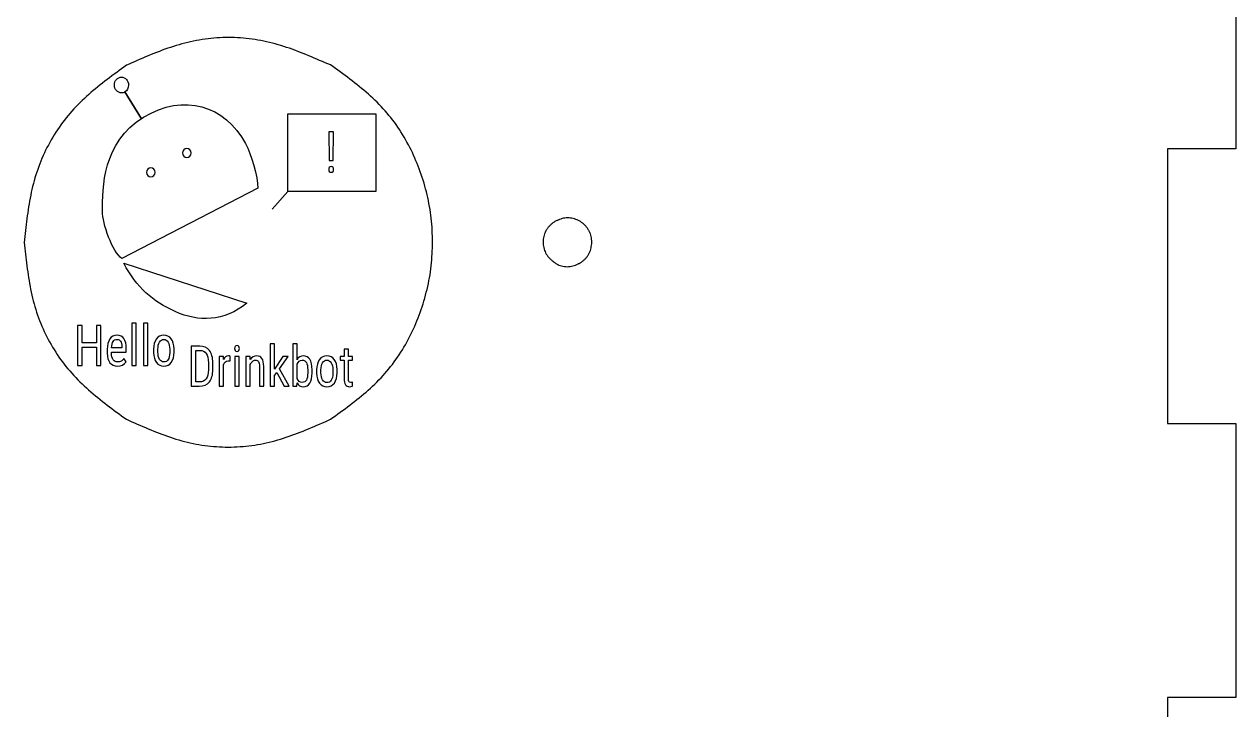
# Model space of a CAD drawing. Extents: x 594 to 1131, y 303 to 853.
# Drawn here: x 809.5 to 897.8, y 750.5 to 800.4 of the extents above; entities that cross this region are included whole.
import ezdxf

# ---------------------------------------------------------------- set-up
doc = ezdxf.new("R2010")
doc.units = 0
doc.layers.get('0').update_dxf_attribs({"linetype": 'CONTINUOUS'})

msp = doc.modelspace()

# ---------------------------------------------------------------- linework, layer by layer
at = {"color": 7}
for p, q in [((897.782562, 811.321548), (897.782562, 791.319471)), ((897.782562, 791.319471), (892.808501, 791.319471)), ((892.808501, 791.319471), (892.808501, 771.317395)), ((892.808501, 771.317395), (897.782562, 771.317395)), ((897.782562, 771.317395), (897.782562, 751.350587)), ((897.782562, 751.350587), (892.808501, 751.350587)), ((892.808501, 751.350587), (892.808501, 731.34851))]:
    msp.add_line(p, q, dxfattribs=at)
at = {"color": 0}
for p, q in [((816.804094, 795.478218), (818.006933, 793.50592)), ((818.006933, 793.50592), (816.804094, 795.478218)), ((828.688224, 793.888481), (835.085804, 793.888481)), ((828.688224, 788.229636), (828.688224, 793.888481)), ((828.688224, 793.888481), (835.085802, 793.888481)), ((828.688224, 788.229636), (828.688224, 793.888481)), ((835.085802, 793.888481), (835.085802, 788.229636)), ((835.085804, 793.888481), (835.085804, 788.229636)), ((831.99858, 792.570227), (831.666563, 792.570227)), ((831.666563, 792.570227), (831.689768, 790.470265)), ((831.973589, 790.470265), (831.99858, 792.570227)), ((831.689768, 790.470265), (831.973589, 790.470265)), ((826.499478, 788.455542), (816.586769, 783.340505)), ((828.688224, 788.229636), (827.540445, 786.937506)), ((835.085804, 788.229636), (828.688224, 788.229636)), ((835.085802, 788.229636), (828.688224, 788.229636)), ((816.724265, 782.992045), (825.689069, 780.091033)), ((813.677457, 778.465081), (813.350795, 778.465081)), ((813.350795, 778.465081), (813.350795, 775.539201)), ((813.677457, 777.207113), (813.677457, 778.465081)), ((815.051937, 778.465081), (814.72349, 778.465081)), ((814.72349, 778.465081), (814.72349, 777.207113)), ((815.051937, 775.539201), (815.051937, 778.465081)), ((817.625962, 778.625843), (817.310011, 778.625843)), ((817.310011, 778.625843), (817.310011, 775.539201)), ((817.625962, 775.539201), (817.625962, 778.625843)), ((818.463146, 778.625843), (818.147194, 778.625843)), ((818.147194, 778.625843), (818.147194, 775.539201)), ((818.463146, 775.539201), (818.463146, 778.625843)), ((814.72349, 777.207113), (813.677457, 777.207113)), ((813.677457, 775.539201), (813.677457, 776.891616)), ((813.677457, 776.891616), (814.72349, 776.891616)), ((814.72349, 776.891616), (814.72349, 775.539201)), ((815.514262, 776.714777), (815.514262, 776.451529)), ((815.828429, 776.469614), (815.828429, 776.519853)), ((815.828429, 776.519853), (816.906592, 776.519853)), ((816.59064, 776.825302), (815.830214, 776.825302)), ((816.59064, 776.87353), (816.59064, 776.825302)), ((816.906592, 776.519853), (816.906592, 776.752958)), ((818.89334, 776.726835), (818.89334, 776.48971)), ((819.209292, 776.521862), (819.209292, 776.728844)), ((820.071465, 776.726835), (820.071465, 776.481671)), ((820.387417, 776.521862), (820.387417, 776.750949)), ((822.255526, 776.961152), (821.636118, 776.961152)), ((821.636118, 776.961152), (821.636118, 774.035272)), ((821.96278, 774.350768), (821.96278, 776.645655)), ((821.96278, 776.645655), (822.255526, 776.645655)), ((827.714174, 777.121914), (827.398222, 777.121914)), ((827.398222, 777.121914), (827.398222, 774.035272)), ((827.714174, 775.275153), (827.714174, 777.121914)), ((829.359979, 777.121914), (829.045812, 777.121914)), ((829.045812, 777.121914), (829.045812, 774.035272)), ((829.359979, 775.970452), (829.359979, 777.121914)), ((832.781898, 776.736084), (832.781898, 776.209586)), ((833.096065, 776.736084), (832.781898, 776.736084)), ((833.096065, 776.209586), (833.096065, 776.736084)), ((813.350795, 775.539201), (813.677457, 775.539201)), ((814.72349, 775.539201), (815.051937, 775.539201)), ((816.890527, 775.824554), (816.726303, 776.049622)), ((817.310011, 775.539201), (817.625962, 775.539201)), ((818.147194, 775.539201), (818.463146, 775.539201)), ((822.891, 775.750628), (822.891, 775.231729)), ((823.214092, 775.24903), (823.214092, 775.739356)), ((823.985228, 776.209586), (823.678202, 776.209586)), ((823.678202, 776.209586), (823.678202, 774.035272)), ((823.990584, 775.988538), (823.985228, 776.209586)), ((823.994154, 774.035272), (823.994154, 775.59065)), ((824.476114, 775.876004), (824.474329, 776.221643)), ((825.131223, 776.209586), (824.815271, 776.209586)), ((824.815271, 776.209586), (824.815271, 774.035272)), ((825.131223, 774.035272), (825.131223, 776.209586)), ((825.627464, 776.209586), (825.627464, 774.035272)), ((825.925565, 776.209586), (825.627464, 776.209586)), ((825.93449, 775.974471), (825.925565, 776.209586)), ((825.943416, 774.035272), (825.943416, 775.614765)), ((826.609235, 775.46405), (826.609235, 774.035272)), ((826.923402, 774.035272), (826.923402, 775.480126)), ((828.315732, 776.209586), (827.714174, 775.275153)), ((828.080107, 775.301277), (828.69416, 776.209586)), ((828.69416, 776.209586), (828.315732, 776.209586)), ((829.359979, 774.603593), (829.359979, 775.637246)), ((832.781898, 776.209586), (832.487367, 776.209586)), ((832.487367, 776.209586), (832.487367, 775.922223)), ((832.487367, 775.922223), (832.781898, 775.922223)), ((832.781898, 775.922223), (832.781898, 774.571817)), ((833.387026, 776.209586), (833.096065, 776.209586)), ((833.096065, 774.572131), (833.096065, 775.922223)), ((833.096065, 775.922223), (833.387026, 775.922223)), ((833.387026, 775.922223), (833.387026, 776.209586)), ((827.714174, 774.812961), (827.881967, 775.02999)), ((827.714174, 774.035272), (827.714174, 774.812961)), ((827.881967, 775.02999), (828.406769, 774.035272)), ((828.774487, 774.035272), (828.080107, 775.301277)), ((830.129331, 775.221775), (830.129331, 775.003019)), ((830.443498, 775.017933), (830.443498, 775.232953)), ((830.78087, 775.222906), (830.78087, 774.985781)), ((831.096822, 775.017933), (831.096822, 775.224915)), ((831.958995, 775.222906), (831.958995, 774.977743)), ((832.274947, 775.017933), (832.274947, 775.24702)), ((821.636118, 774.035272), (822.21804, 774.035272)), ((822.22518, 774.350768), (821.96278, 774.350768)), ((823.678202, 774.035272), (823.994154, 774.035272)), ((824.815271, 774.035272), (825.131223, 774.035272)), ((825.627464, 774.035272), (825.943416, 774.035272)), ((826.609235, 774.035272), (826.923402, 774.035272)), ((827.398222, 774.035272), (827.714174, 774.035272)), ((828.406769, 774.035272), (828.774487, 774.035272)), ((829.045812, 774.035272), (829.333204, 774.035272)), ((829.333204, 774.035272), (829.349269, 774.292492)), ((833.385241, 774.03502), (833.388811, 774.334692))]:
    msp.add_line(p, q, dxfattribs=at)
at = {"color": 7}
for points in [[(823.502688, 799.410946), (822.931638, 799.372555), (822.362995, 799.296064), (821.802687, 799.180282)], [(825.224861, 799.411184), (824.651588, 799.449602), (824.075934, 799.449469), (823.502688, 799.410946)], [(826.924385, 799.180282), (826.364315, 799.296434), (825.795779, 799.372926), (825.224861, 799.411184)], [(820.132902, 798.723982), (819.58368, 798.540705), (819.043744, 798.331393), (818.509127, 798.109699)], [(821.802687, 799.180282), (821.237352, 799.063495), (820.680536, 798.906677), (820.132902, 798.723982)], [(828.586286, 798.724167), (828.04135, 798.906836), (827.487154, 799.063575), (826.924385, 799.180282)], [(830.202255, 798.109858), (829.670284, 798.331552), (829.132942, 798.540917), (828.586286, 798.724167)], [(818.509127, 798.109699), (817.971944, 797.886946), (817.440131, 797.651705), (816.908319, 797.416438)], [(831.795232, 797.451707), (831.266039, 797.651732), (830.736846, 797.887026), (830.202255, 798.109858)], [(816.908319, 797.416438), (816.439398, 797.075496), (815.97045, 796.734527), (815.509652, 796.382631)], [(833.205938, 796.41327), (832.741329, 796.767018), (832.268281, 797.109362), (831.795232, 797.451707)], [(815.509652, 796.382631), (815.051076, 796.032455), (814.600544, 795.671431), (814.167976, 795.289293)], [(834.554545, 795.314852), (834.120311, 795.699503), (833.667292, 796.062009), (833.205938, 796.41327)], [(814.167976, 795.289293), (813.736705, 794.90832), (813.32332, 794.506312), (812.94031, 794.076867)], [(835.778931, 794.096472), (835.39854, 794.529013), (834.98579, 794.932847), (834.554545, 795.314852)], [(812.94031, 794.076867), (812.558807, 793.649115), (812.207493, 793.194084), (811.88822, 792.717808)], [(836.811309, 792.739477), (836.498466, 793.214563), (836.154454, 793.669514), (835.778931, 794.096472)], [(811.88822, 792.717808), (811.567678, 792.2396), (811.279441, 791.739961), (811.02589, 791.223097)], [(837.663585, 791.247492), (837.410114, 791.761524), (837.12656, 792.26074), (836.811309, 792.739477)], [(811.02589, 791.223097), (810.773319, 790.708271), (810.55517, 790.176353), (810.375545, 789.631973)], [(838.335865, 789.65941), (838.14211, 790.200827), (837.918008, 790.731607), (837.663585, 791.247492)], [(810.375545, 789.631973), (810.194517, 789.083306), (810.052621, 788.521993), (809.937977, 787.955705)], [(838.83262, 787.985682), (838.697153, 788.552314), (838.532053, 789.111299), (838.335865, 789.65941)], [(809.937977, 787.955705), (809.822962, 787.387697), (809.735359, 786.814716), (809.661223, 786.240199)], [(839.135965, 786.272743), (839.073179, 786.848926), (838.96761, 787.421088), (838.83262, 787.985682)], [(809.661223, 786.240199), (809.586716, 785.662852), (809.525809, 785.083944), (809.464875, 784.505036)], [(839.238676, 784.540331), (839.218568, 785.119133), (839.198592, 785.697936), (839.135965, 786.272743)], [(848.199055, 786.05724), (848.144154, 786.016018), (848.053958, 785.974769), (848.000009, 785.932277)], [(848.387333, 786.140981), (848.324124, 786.114073), (848.261603, 786.085656), (848.199055, 786.05724)], [(848.57815, 786.214826), (848.513539, 786.192866), (848.450118, 786.167651), (848.387333, 786.140981)], [(848.773942, 786.268907), (848.707584, 786.255148), (848.642285, 786.236628), (848.57815, 786.214826)], [(848.976665, 786.294651), (848.908588, 786.291211), (848.840723, 786.282744), (848.773942, 786.268907)], [(849.182749, 786.294571), (849.114169, 786.299149), (849.045298, 786.299678), (848.976665, 786.294651)], [(849.388013, 786.268907), (849.320148, 786.281342), (849.251594, 786.290073), (849.182749, 786.294571)], [(849.588144, 786.220435), (849.522422, 786.240279), (849.455561, 786.256498), (849.388013, 786.268907)], [(849.780655, 786.149791), (849.717922, 786.177043), (849.653575, 786.200591), (849.588144, 786.220435)], [(849.9629, 786.05724), (849.904109, 786.091742), (849.843176, 786.122619), (849.780655, 786.149791)], [(850.13136, 785.944316), (850.077491, 785.985221), (850.02124, 786.023029), (849.9629, 786.05724)], [(847.474599, 785.317756), (847.443881, 785.256637), (847.416656, 785.193746), (847.392896, 785.129584)], [(847.576993, 785.49463), (847.539316, 785.437798), (847.505212, 785.378637), (847.474599, 785.317756)], [(847.699945, 785.656105), (847.655416, 785.605147), (847.614432, 785.551039), (847.576993, 785.49463)], [(847.843111, 785.800779), (847.792814, 785.755192), (847.744607, 785.707223), (847.699945, 785.656105)], [(848.000009, 785.932277), (847.946378, 785.890076), (847.893699, 785.846632), (847.843111, 785.800779)], [(850.286274, 785.812421), (850.237088, 785.859173), (850.185414, 785.903306), (850.13136, 785.944316)], [(850.426741, 785.663963), (850.382503, 785.715848), (850.335671, 785.765458), (850.286274, 785.812421)], [(850.550301, 785.502726), (850.512095, 785.558659), (850.470715, 785.612423), (850.426741, 785.663963)], [(850.654203, 785.329239), (850.62322, 785.389194), (850.588322, 785.447032), (850.550301, 785.502726)], [(850.733763, 785.145248), (850.711803, 785.208377), (850.684895, 785.26984), (850.654203, 785.329239)], [(850.787553, 784.948715), (850.77353, 785.015232), (850.756174, 785.081086), (850.733763, 785.145248)], [(809.464875, 784.505036), (809.524856, 783.927027), (809.584837, 783.384287), (809.658444, 782.807813)], [(839.13398, 782.805088), (839.197454, 783.380794), (839.218065, 783.960576), (839.238676, 784.540331)], [(847.295556, 784.739986), (847.286825, 784.673787), (847.282062, 784.607085), (847.281798, 784.540331)], [(847.281798, 784.540331), (847.28185, 784.471857), (847.286084, 784.403356), (847.29455, 784.335385)], [(847.29455, 784.335385), (847.302991, 784.267202), (847.315426, 784.199521), (847.331857, 784.132846)], [(847.333206, 784.937153), (847.316802, 784.872224), (847.304261, 784.806369), (847.295556, 784.739986)], [(847.392896, 785.129584), (847.369613, 785.066587), (847.349557, 785.00232), (847.333206, 784.937153)], [(850.785807, 784.108293), (850.79983, 784.173566), (850.810413, 784.239447), (850.819832, 784.305487)], [(850.821288, 784.746044), (850.812239, 784.813937), (850.801655, 784.881643), (850.787553, 784.948715)], [(850.819832, 784.305487), (850.829093, 784.371897), (850.83703, 784.438466), (850.844968, 784.505036)], [(850.844968, 784.505036), (850.837427, 784.60899), (850.830283, 784.677623), (850.821288, 784.746044)], [(847.331857, 784.132846), (847.348261, 784.065907), (847.368766, 783.999972), (847.392896, 783.935388)], [(847.392896, 783.935388), (847.416709, 783.87202), (847.443828, 783.809949), (847.474573, 783.749677)], [(847.474573, 783.749677), (847.505212, 783.689616), (847.539343, 783.631328), (847.577046, 783.575422)], [(847.577046, 783.575422), (847.614511, 783.519912), (847.655469, 783.466731), (847.699945, 783.416672)], [(847.699945, 783.416672), (847.74466, 783.366375), (847.79292, 783.319279), (847.843217, 783.274538)], [(850.282622, 783.244613), (850.333105, 783.290307), (850.381603, 783.338276), (850.426741, 783.389235)], [(850.426741, 783.389235), (850.471905, 783.440246), (850.513709, 783.494274), (850.551862, 783.550736)], [(850.551862, 783.550736), (850.590121, 783.607357), (850.624702, 783.666465), (850.655235, 783.72761)], [(850.655235, 783.72761), (850.685636, 783.788464), (850.711988, 783.851356), (850.733763, 783.915782)], [(850.733763, 783.915782), (850.755195, 783.978806), (850.771969, 784.043258), (850.785807, 784.108293)], [(809.658444, 782.807813), (809.731681, 782.23417), (809.818385, 781.662061), (809.932526, 781.0949)], [(838.827619, 781.089609), (838.963642, 781.65497), (839.070348, 782.227978), (839.13398, 782.805088)], [(847.843217, 783.274538), (847.893805, 783.229559), (847.946484, 783.186987), (848.000088, 783.145659)], [(848.000088, 783.145659), (848.054037, 783.104067), (848.108911, 783.063744), (848.163786, 783.023395)], [(848.163786, 783.023395), (848.226201, 782.959948), (848.288616, 782.93177), (848.351693, 782.905074)], [(848.351693, 782.905074), (848.414452, 782.878483), (848.477846, 782.853374), (848.542378, 782.831387)], [(848.542378, 782.831387), (848.606725, 782.809427), (848.672183, 782.790562), (848.738673, 782.77646)], [(848.738673, 782.77646), (848.805798, 782.762172), (848.873954, 782.752912), (848.942428, 782.748149)], [(848.942428, 782.748149), (849.011194, 782.743387), (849.080223, 782.743387), (849.148989, 782.748149)], [(849.148989, 782.748149), (849.217463, 782.752912), (849.285646, 782.762172), (849.352744, 782.77646)], [(849.352744, 782.77646), (849.419234, 782.790483), (849.484692, 782.809427), (849.549039, 782.831387)], [(849.549039, 782.831387), (849.61357, 782.853348), (849.676965, 782.878483), (849.739724, 782.905074)], [(849.739724, 782.905074), (849.8028, 782.93177), (849.865216, 782.959948), (849.927631, 782.988126)], [(849.927631, 782.988126), (850.017536, 783.029401), (850.072173, 783.07065), (850.12591, 783.113116)], [(850.12591, 783.113116), (850.179408, 783.155396), (850.232008, 783.198867), (850.282622, 783.244613)], [(809.932526, 781.0949), (810.046324, 780.529512), (810.187399, 779.969045), (810.367687, 779.421226)], [(838.328007, 779.413394), (838.525015, 779.962351), (838.691094, 780.52213), (838.827619, 781.089609)], [(810.367687, 779.421226), (810.546518, 778.877904), (810.7639, 778.347044), (811.015678, 777.833196)], [(837.653319, 777.822322), (837.90851, 778.339186), (838.133353, 778.870998), (838.328007, 779.413394)], [(811.015678, 777.833196), (811.26846, 777.317285), (811.555904, 776.818546), (811.875547, 776.341184)], [(836.798583, 776.327611), (837.114707, 776.807222), (837.399081, 777.307363), (837.653319, 777.822322)], [(811.875547, 776.341184), (812.19392, 775.865702), (812.544255, 775.411386), (812.92462, 774.984163)], [(835.763241, 774.968473), (836.139876, 775.396013), (836.484866, 775.851705), (836.798583, 776.327611)], [(812.92462, 774.984163), (813.308901, 774.552575), (813.723847, 774.148609), (814.156784, 773.76581)], [(834.543327, 773.756073), (834.972905, 774.136253), (835.38412, 774.538102), (835.763241, 774.968473)], [(814.156784, 773.76581), (814.591045, 773.381846), (815.043403, 773.019156), (815.503831, 772.667392)], [(833.200117, 772.662735), (833.659566, 773.012409), (834.11076, 773.373247), (834.543327, 773.756073)], [(815.503831, 772.667392), (815.966561, 772.313882), (816.43744, 771.971406), (816.908319, 771.628929)], [(831.795232, 771.628929), (832.266323, 771.969765), (832.737387, 772.310601), (833.200117, 772.662735)], [(816.908319, 771.628929), (817.437512, 771.393635), (817.966705, 771.158341), (818.501322, 770.935535)], [(830.19445, 770.935694), (830.731634, 771.158447), (831.263446, 771.393688), (831.795232, 771.628929)], [(818.501322, 770.935535), (819.033293, 770.713814), (819.570636, 770.504476), (820.117291, 770.321226)], [(820.117291, 770.321226), (820.662227, 770.138557), (821.216423, 769.981792), (821.779166, 769.865084)], [(826.900864, 769.865084), (827.466199, 769.981898), (828.023041, 770.13869), (828.570649, 770.321411)], [(828.570649, 770.321411), (829.119872, 770.504661), (829.659833, 770.714), (830.19445, 770.935694)], [(821.779166, 769.865084), (822.339262, 769.748932), (822.907799, 769.672441), (823.478717, 769.634182)], [(823.478717, 769.634182), (824.051963, 769.595765), (824.627617, 769.595923), (825.200863, 769.634447)], [(825.200863, 769.634447), (825.771913, 769.672838), (826.340582, 769.749329), (826.900864, 769.865084)]]:
    msp.add_open_spline(points, degree=3, dxfattribs=at)
at = {"color": 0}
for points in [[(816.036251, 795.981665), (816.036251, 796.301296), (816.266417, 796.56041), (816.550342, 796.56041)], [(816.550342, 795.402919), (816.266417, 795.402919), (816.036251, 795.662033), (816.036251, 795.981665)], [(816.550342, 796.56041), (816.834267, 796.56041), (817.064433, 796.301296), (817.064433, 795.981665)], [(817.064433, 795.981665), (817.064433, 795.765921), (816.95957, 795.577747), (816.804094, 795.478218)], [(816.804094, 795.478218), (816.729227, 795.430291), (816.642625, 795.402919), (816.550342, 795.402919)], [(818.151522, 793.626494), (821.115814, 795.428009), (824.079836, 794.493392), (825.601988, 791.71818)], [(815.162476, 786.780266), (815.162476, 788.455542), (815.187232, 791.824979), (818.151522, 793.626494)], [(821.319965, 791.351703), (821.146456, 791.351703), (821.005799, 791.207748), (821.005799, 791.030176)], [(821.634132, 791.030176), (821.634132, 791.207748), (821.493474, 791.351703), (821.319965, 791.351703)], [(825.601988, 791.71818), (826.029129, 790.939405), (826.476385, 789.318727), (826.499478, 788.455542)], [(821.005799, 791.030176), (821.005799, 790.852605), (821.146456, 790.70865), (821.319965, 790.70865)], [(821.319965, 790.70865), (821.493474, 790.70865), (821.634132, 790.852605), (821.634132, 791.030176)], [(818.692388, 789.93699), (818.518879, 789.93699), (818.378221, 789.793039), (818.378221, 789.615464)], [(818.692388, 789.93699), (818.518879, 789.93699), (818.378221, 789.793039), (818.378221, 789.615466)], [(818.378221, 789.615466), (818.378221, 789.437891), (818.518879, 789.293939), (818.692388, 789.293939)], [(818.378221, 789.615464), (818.378221, 789.437891), (818.518879, 789.293939), (818.692388, 789.293939)], [(819.006555, 789.615464), (819.006555, 789.793039), (818.865898, 789.93699), (818.692388, 789.93699)], [(819.006555, 789.615466), (819.006555, 789.793039), (818.865898, 789.93699), (818.692388, 789.93699)], [(818.692388, 789.293939), (818.865898, 789.293939), (819.006555, 789.437891), (819.006555, 789.615466)], [(818.692388, 789.293939), (818.865898, 789.293939), (819.006555, 789.437891), (819.006555, 789.615464)], [(831.704048, 789.982954), (831.674289, 789.942072), (831.659423, 789.89152), (831.659423, 789.831234)], [(831.659423, 789.831234), (831.659423, 789.770948), (831.674289, 789.721023), (831.704048, 789.681524)], [(831.839711, 790.044244), (831.77902, 790.044244), (831.733781, 790.023804), (831.704048, 789.982954)], [(831.704048, 789.681524), (831.733781, 789.642024), (831.77902, 789.622242), (831.839711, 789.622242)], [(831.974482, 789.982954), (831.944136, 790.023804), (831.899203, 790.044244), (831.839711, 790.044244)], [(831.839711, 789.622242), (831.899203, 789.622242), (831.944136, 789.642024), (831.974482, 789.681524)], [(832.02, 789.831234), (832.02, 789.89152), (832.004827, 789.942072), (831.974482, 789.982954)], [(831.974482, 789.681524), (832.004827, 789.721023), (832.02, 789.770948), (832.02, 789.831234)], [(816.586769, 783.340505), (815.888156, 783.793149), (815.162476, 785.903594), (815.162476, 786.780266)], [(820.479749, 779.469585), (818.820134, 780.221401), (817.660102, 781.214362), (816.724265, 782.992045)], [(825.689069, 780.091033), (824.031214, 778.717767), (822.139366, 778.717767), (820.479749, 779.469585)], [(815.702584, 777.477395), (815.577017, 777.293177), (815.514262, 777.038972), (815.514262, 776.714777)], [(816.228277, 777.753706), (816.003363, 777.753706), (815.828122, 777.661581), (815.702584, 777.477395)], [(815.830214, 776.825302), (815.838525, 777.038312), (815.874226, 777.19537), (815.937316, 777.296537)], [(815.937316, 777.296537), (816.000378, 777.397673), (816.097356, 777.448257), (816.228277, 777.448257)], [(816.735228, 777.510552), (816.623357, 777.672634), (816.454364, 777.753706), (816.228277, 777.753706)], [(816.228277, 777.448257), (816.34609, 777.448257), (816.433836, 777.404047), (816.491571, 777.315628)], [(816.491571, 777.315628), (816.549277, 777.227208), (816.582301, 777.079822), (816.59064, 776.87353)], [(816.906592, 776.752958), (816.904193, 777.095898), (816.847072, 777.34844), (816.735228, 777.510552)], [(819.097727, 777.477395), (818.96145, 777.293177), (818.89334, 777.042991), (818.89334, 776.726835)], [(819.637701, 777.753706), (819.413957, 777.753706), (819.233975, 777.661581), (819.097727, 777.477395)], [(819.209292, 776.728844), (819.209292, 776.949893), (819.248256, 777.125036), (819.326212, 777.254337)], [(819.326212, 777.254337), (819.40414, 777.383606), (819.507979, 777.448257), (819.637701, 777.448257)], [(820.177675, 777.484428), (820.041398, 777.663936), (819.861416, 777.753706), (819.637701, 777.753706)], [(819.637701, 777.448257), (819.769794, 777.448257), (819.875111, 777.383606), (819.953653, 777.254337)], [(819.953653, 777.254337), (820.032194, 777.125036), (820.071465, 776.949202), (820.071465, 776.726835)], [(820.387417, 776.750949), (820.383847, 777.060417), (820.313924, 777.304889), (820.177675, 777.484428)], [(815.514262, 776.451529), (815.516633, 776.13936), (815.582093, 775.902581), (815.710616, 775.741159)], [(815.945349, 775.961202), (815.867393, 776.067017), (815.828429, 776.236508), (815.828429, 776.469614)], [(818.89334, 776.48971), (818.898081, 776.185579), (818.968005, 775.944435), (819.103082, 775.766278)], [(819.326212, 775.99436), (819.248256, 776.122279), (819.209292, 776.298113), (819.209292, 776.521862)], [(820.071465, 776.481671), (820.063126, 776.028836), (819.919737, 775.802449), (819.641271, 775.802449)], [(820.183923, 775.774316), (820.319586, 775.957843), (820.387417, 776.207025), (820.387417, 776.521862)], [(822.962401, 776.640631), (822.794608, 776.854301), (822.558983, 776.961152), (822.255526, 776.961152)], [(822.255526, 776.645655), (822.468531, 776.645655), (822.627707, 776.573563), (822.733024, 776.429442)], [(822.733024, 776.429442), (822.838341, 776.285289), (822.891, 776.059028), (822.891, 775.750628)], [(823.214092, 775.739356), (823.214092, 776.126505), (823.130195, 776.42693), (822.962401, 776.640631)], [(824.842047, 776.939047), (824.812287, 776.897506), (824.797421, 776.846608), (824.797421, 776.786322)], [(824.797421, 776.786322), (824.797421, 776.726036), (824.812287, 776.675798), (824.842047, 776.635607)], [(824.975925, 777.001342), (824.916405, 777.001342), (824.871779, 776.980556), (824.842047, 776.939047)], [(824.842047, 776.635607), (824.871779, 776.595417), (824.916405, 776.575321), (824.975925, 776.575321)], [(825.110695, 776.938042), (825.080349, 776.980242), (825.035417, 777.001342), (824.975925, 777.001342)], [(824.975925, 776.575321), (825.036616, 776.575321), (825.081828, 776.595417), (825.111588, 776.635607)], [(825.156214, 776.786322), (825.156214, 776.845258), (825.141041, 776.895842), (825.110695, 776.938042)], [(825.111588, 776.635607), (825.14132, 776.675798), (825.156214, 776.726036), (825.156214, 776.786322)], [(815.710616, 775.741159), (815.839139, 775.579705), (816.023584, 775.49901), (816.263978, 775.49901)], [(816.281829, 775.802449), (816.135455, 775.802449), (816.023277, 775.855357), (815.945349, 775.961202)], [(816.263978, 775.49901), (816.544815, 775.49901), (816.753664, 775.607525), (816.890527, 775.824554)], [(816.527271, 775.861731), (816.456455, 775.822199), (816.374651, 775.802449), (816.281829, 775.802449)], [(816.726303, 776.049622), (816.664412, 775.963871), (816.598059, 775.90123), (816.527271, 775.861731)], [(819.103082, 775.766278), (819.238131, 775.588089), (819.417527, 775.49901), (819.641271, 775.49901)], [(819.641271, 775.802449), (819.509178, 775.802449), (819.40414, 775.866409), (819.326212, 775.99436)], [(819.641271, 775.49901), (819.867357, 775.49901), (820.04826, 775.590758), (820.183923, 775.774316)], [(824.349376, 776.249777), (824.194664, 776.249777), (824.075066, 776.162676), (823.990584, 775.988538)], [(823.994154, 775.59065), (824.058415, 775.790253), (824.171458, 775.890071), (824.333311, 775.890071)], [(824.333311, 775.890071), (824.384463, 775.890071), (824.432074, 775.885361), (824.476114, 775.876004)], [(824.474329, 776.221643), (824.440999, 776.240389), (824.399357, 776.249777), (824.349376, 776.249777)], [(826.403956, 776.249777), (826.213542, 776.249777), (826.057044, 776.157998), (825.93449, 775.974471)], [(825.943416, 775.614765), (825.981487, 775.709872), (826.031775, 775.786894), (826.094251, 775.845861)], [(826.094251, 775.845861), (826.156728, 775.904797), (826.227237, 775.93428), (826.305778, 775.93428)], [(826.305778, 775.93428), (826.406912, 775.93428), (826.482776, 775.898423), (826.533371, 775.82677)], [(826.923402, 775.480126), (826.918632, 775.993216), (826.745484, 776.249777), (826.403956, 776.249777)], [(826.533371, 775.82677), (826.583938, 775.755086), (826.609235, 775.634169), (826.609235, 775.46405)], [(829.806239, 776.249777), (829.612255, 776.249777), (829.463511, 776.156648), (829.359979, 775.970452)], [(829.359979, 775.637246), (829.439692, 775.835248), (829.561075, 775.93428), (829.724127, 775.93428)], [(829.724127, 775.93428), (829.86693, 775.93428), (829.970156, 775.87974), (830.033831, 775.770692)], [(830.282844, 775.996576), (830.176913, 776.165377), (830.018045, 776.249777), (829.806239, 776.249777)], [(830.033831, 775.770692), (830.097479, 775.661643), (830.129331, 775.478681), (830.129331, 775.221775)], [(830.443498, 775.232953), (830.442298, 775.573224), (830.388747, 775.827775), (830.282844, 775.996576)], [(830.985257, 775.973466), (830.84898, 775.789249), (830.78087, 775.539062), (830.78087, 775.222906)], [(831.525231, 776.249777), (831.301487, 776.249777), (831.121505, 776.157652), (830.985257, 775.973466)], [(831.096822, 775.224915), (831.096822, 775.445964), (831.135786, 775.621107), (831.213742, 775.750408)], [(831.213742, 775.750408), (831.29167, 775.879678), (831.395509, 775.944328), (831.525231, 775.944328)], [(832.065205, 775.9805), (831.928928, 776.160007), (831.748946, 776.249777), (831.525231, 776.249777)], [(831.525231, 775.944328), (831.657324, 775.944328), (831.762641, 775.879678), (831.841183, 775.750408)], [(831.841183, 775.750408), (831.919724, 775.621107), (831.958995, 775.445273), (831.958995, 775.222906)], [(832.274947, 775.24702), (832.271377, 775.556488), (832.201454, 775.80096), (832.065205, 775.9805)], [(822.728561, 774.57301), (822.62263, 774.424838), (822.454837, 774.350768), (822.22518, 774.350768)], [(822.891, 775.231729), (822.888601, 774.940723), (822.834464, 774.72115), (822.728561, 774.57301)], [(822.958831, 774.351773), (823.128996, 774.562774), (823.214092, 774.861849), (823.214092, 775.24903)], [(829.727697, 774.310578), (829.561075, 774.310578), (829.438521, 774.408228), (829.359979, 774.603593)], [(830.129331, 775.003019), (830.128131, 774.766176), (830.096586, 774.591567), (830.034724, 774.479159)], [(830.281059, 774.252301), (830.389333, 774.423771), (830.443498, 774.678982), (830.443498, 775.017933)], [(830.78087, 774.985781), (830.785611, 774.68165), (830.855535, 774.440507), (830.990612, 774.262349)], [(831.213742, 774.490431), (831.135786, 774.61835), (831.096822, 774.794184), (831.096822, 775.017933)], [(831.958995, 774.977743), (831.950656, 774.524907), (831.807267, 774.29852), (831.528801, 774.29852)], [(832.071453, 774.270387), (832.207116, 774.453914), (832.274947, 774.703096), (832.274947, 775.017933)], [(832.781898, 774.571817), (832.781898, 774.388259), (832.814614, 774.246273), (832.880075, 774.145796)], [(833.133551, 774.376955), (833.10856, 774.421228), (833.096065, 774.486286), (833.096065, 774.572131)], [(822.21804, 774.035272), (822.541718, 774.035272), (822.788639, 774.140772), (822.958831, 774.351773)], [(829.349269, 774.292492), (829.451602, 774.094207), (829.605115, 773.995081), (829.809809, 773.995081)], [(830.034724, 774.479159), (829.972833, 774.36675), (829.8705, 774.310578), (829.727697, 774.310578)], [(829.809809, 773.995081), (830.015674, 773.995081), (830.172757, 774.0808), (830.281059, 774.252301)], [(830.990612, 774.262349), (831.125661, 774.08416), (831.305058, 773.995081), (831.528801, 773.995081)], [(831.528801, 774.29852), (831.396708, 774.29852), (831.29167, 774.36248), (831.213742, 774.490431)], [(831.528801, 773.995081), (831.754887, 773.995081), (831.93579, 774.086829), (832.071453, 774.270387)], [(832.880075, 774.145796), (832.945508, 774.045319), (833.040729, 773.995081), (833.165681, 773.995081)], [(833.262073, 774.310578), (833.201382, 774.310578), (833.158541, 774.332682), (833.133551, 774.376955)], [(833.165681, 773.995081), (833.240653, 773.995081), (833.313839, 774.008394), (833.385241, 774.03502)], [(833.388811, 774.334692), (833.34597, 774.318616), (833.303715, 774.310578), (833.262073, 774.310578)]]:
    msp.add_open_spline(points, degree=3, dxfattribs=at)

doc.saveas('drawing.dxf')
